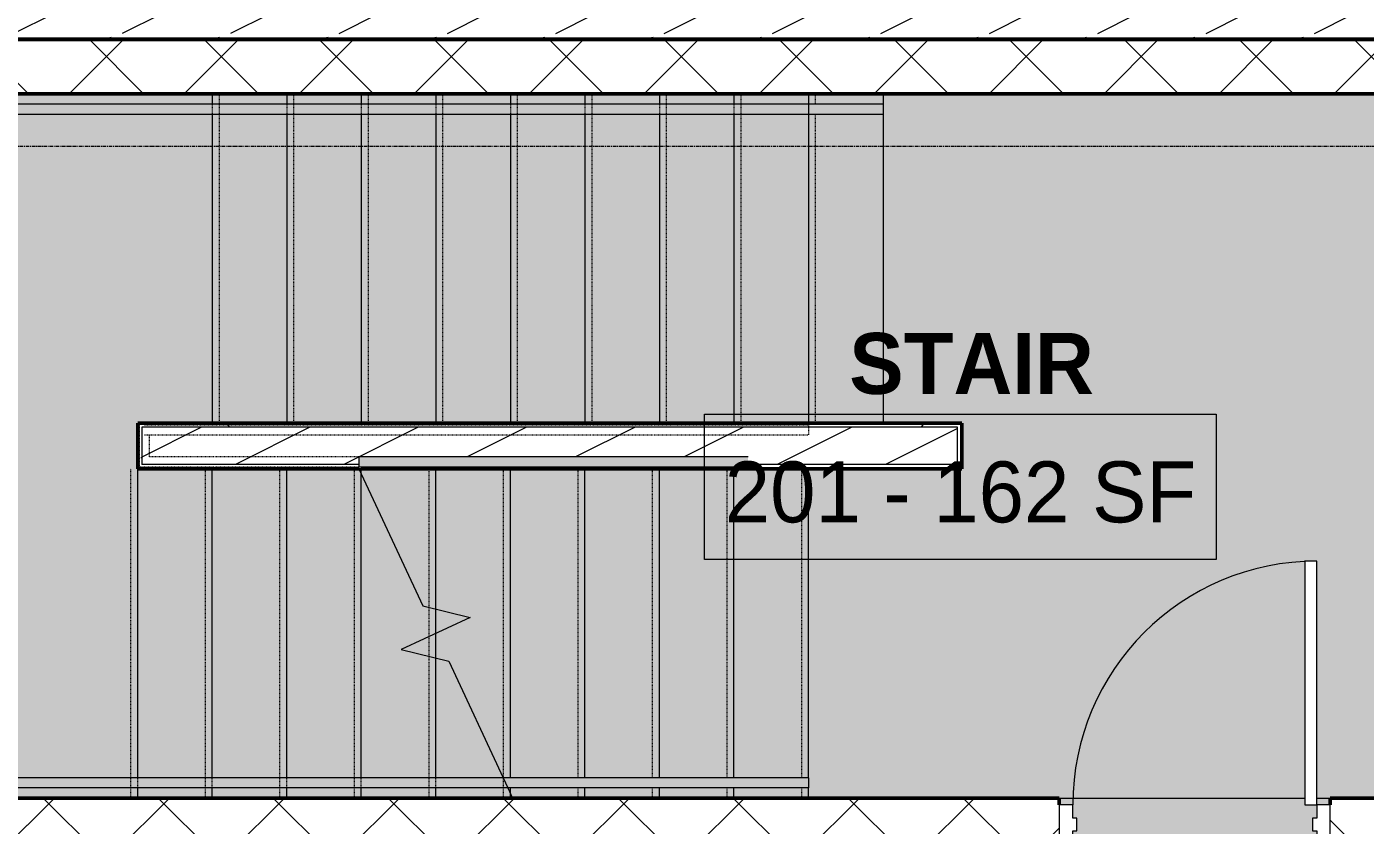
# Model space of a CAD drawing. Header units: inches. Extents: x -4218 to -1814, y 9706 to 12426.
# Drawn here: x -3787.7 to -3590.2, y 11435 to 11552.9 of the extents above; entities that cross this region are included whole.
import ezdxf

# ---------------------------------------------------------------- set-up
doc = ezdxf.new("R2010")
doc.units = ezdxf.units.IN
doc.header["$MEASUREMENT"] = 0
doc.linetypes.add('Grid Line 1_2_', pattern=[0.875, 0.5, -0.125, 0.125, -0.125])
doc.linetypes.add('Overhead 1_16_', pattern=[0.101562, 0.0625, -0.039062])
for name, color, linetype, lineweight in [('0-1', 7, 'Continuous', 5), ('0-5', 135, 'Continuous', 13), ('A-AREA-IDEN', 2, 'Continuous', 9), ('A-DOOR-1', 7, 'Continuous', 9), ('A-DOOR-2', 50, 'Continuous', 20), ('A-DOOR-FRAM-1', 50, 'Continuous', 20), ('A-FLOR-1', 10, 'Continuous', 13), ('A-FLOR-HRAL-1', 9, 'Continuous', 9), ('A-FLOR-HRAL-2', 7, 'Continuous', 9), ('A-FLOR-HRAL-MBND-1', 7, 'Overhead 1_16_', 9), ('A-WALL', 113, 'Continuous', 13), ('A-WALL-2', 250, 'Continuous', 50), ('A-WALL-3', 10, 'Continuous', 13), ('A-WALL-8', 113, 'Continuous', 5), ('A-WALL-9', 113, 'Continuous', 50), ('A-WALL-PATT-1', 7, 'Continuous', 9), ('A-WALL-PATT-4', 53, 'Continuous', 9), ('A-WALL-PATT-5', 252, 'Continuous', 9), ('A-WALL-PATT-6', 111, 'Continuous', 9), ('I-WALL-1', 250, 'Continuous', 50), ('S-GRID-1', 1, 'Grid Line 1_2_', 9), ('S-STRS-1', 21, 'Continuous', 5), ('S-STRS-2', 7, 'Continuous', 9), ('S-STRS-3', 7, 'Overhead 1_16_', 9), ('S-STRS-MBND-1', 7, 'Overhead 1_16_', 9), ('S-STRS-MBND-2', 7, 'Continuous', 9)]:
    doc.layers.add(name, color=color, linetype=linetype, lineweight=lineweight)
doc.layers.add('A-AREA-PATT-1', color=7, linetype='Continuous', lineweight=9, transparency=1)
doc.layers.add('A-AREA-PATT-5', color=9, linetype='Continuous', lineweight=9, transparency=1)
doc.styles.add('Century Gothic', font='ufonts.com_century-gothic.ttf', dxfattribs={"height": 9})
doc.styles.add('Century Gothic_B', font='GOTHICB.TTF', dxfattribs={"height": 9})
pattern_1 = [(45, (0, 0), (-8.485281, 8.485281), []), (135, (0, 0), (-8.485281, -8.485281), [])]
pattern_2 = [(0, (0, 0), (30.72, 7.68), [1.267, -21.773, 1.267, -21.773, -122.88]), (0, (0, 0), (30.72, 7.68), [-46.08, 1.267, -44.813, 1.267, -21.773, -53.76]), (0, (0, 0), (30.72, 7.68), [-115.2, 1.267, -14.093, 1.267, -37.133]), (120, (11.52, 3.84), (-22.011075, 22.7643004), [1.267, -21.773, 1.267, -21.773, -122.88]), (120, (11.52, 3.84), (-22.011075, 22.7643004), [-46.08, 1.267, -44.813, 1.267, -21.773, -53.76]), (120, (11.52, 3.84), (-22.011075, 22.7643004), [-115.2, 1.267, -14.093, 1.267, -37.133]), (240, (15.36, 19.2), (-8.708925, -30.4443004), [1.267, -21.773, 1.267, -21.773, -122.88]), (240, (15.36, 19.2), (-8.708925, -30.4443004), [-46.08, 1.267, -44.813, 1.267, -21.773, -53.76]), (240, (15.36, 19.2), (-8.708925, -30.4443004), [-115.2, 1.267, -14.093, 1.267, -37.133])]
pattern_3 = [(216.87, (6.397, 15.994), (47.98094286, 31.9870857), [7.997, -71.971]), (206.565, (15.994, 11.196), (-15.993714, -15.9941327), [17.881, -17.881]), (198.435, (15.994, 3.199), (-31.9867405, -15.9938803), [10.115, -40.461])]

# ---------------------------------------------------------------- blocks, each defined once
blk = doc.blocks.new('CTR - 1st Phase - Shell_rvt-1-FLOOR PLAN - 2ND FLOOR')
at = {"layer": 'S-GRID-1'}
blk.add_line((-1814.21, 11535.19), (-4168.71, 11535.19), dxfattribs=at)
blk = doc.blocks.new('Railing - Railing-2233720-FLOOR PLAN - 2ND FLOOR')
at = {"layer": 'A-FLOR-HRAL-1'}
for points in [[(-3801.84, 11539.99), (-3771.32, 11539.99), (-3771.32, 11541.49), (-3817.82, 11541.49), (-3816.32, 11539.99)], [(-3817.82, 11440.49), (-3816.32, 11442.03), (-3816.32, 11539.99), (-3817.82, 11541.47), (-3817.82, 11440.51)], [(-3771.32, 11539.99), (-3760.32, 11539.99), (-3760.32, 11541.49), (-3771.32, 11541.49)], [(-3760.32, 11539.99), (-3661.32, 11539.99), (-3661.32, 11541.49), (-3760.32, 11541.49)], [(-3817.82, 11440.49), (-3771.32, 11440.49), (-3771.32, 11441.99), (-3816.32, 11441.99)], [(-3734.3, 11440.49), (-3716.69, 11440.49), (-3717.39, 11441.99), (-3771.32, 11441.99), (-3771.32, 11440.49), (-3738.32, 11440.49)]]:
    blk.add_hatch(color=256, dxfattribs=at).paths.add_polyline_path(points, flags=0)
at = {"layer": 'A-FLOR-HRAL-2'}
for p, q in [((-3817.82, 11541.49), (-3771.32, 11541.49)), ((-3817.82, 11440.49), (-3817.82, 11541.49)), ((-3771.32, 11541.49), (-3760.32, 11541.49)), ((-3760.32, 11541.49), (-3661.32, 11541.49)), ((-3661.32, 11541.49), (-3661.32, 11539.99)), ((-3816.32, 11539.99), (-3771.32, 11539.99)), ((-3816.32, 11441.99), (-3816.32, 11539.99)), ((-3771.32, 11539.99), (-3760.32, 11539.99)), ((-3760.32, 11539.99), (-3661.32, 11539.99)), ((-3771.32, 11441.99), (-3816.32, 11441.99)), ((-3717.39, 11441.99), (-3771.32, 11441.99)), ((-3771.32, 11440.49), (-3817.82, 11440.49)), ((-3716.69, 11440.49), (-3771.32, 11440.49))]:
    blk.add_line(p, q, dxfattribs=at)
blk = doc.blocks.new('Railing - Railing-2254808-FLOOR PLAN - 2ND FLOOR')
at = {"layer": 'A-FLOR-HRAL-1'}
blk.add_hatch(color=256, dxfattribs=at).paths.add_polyline_path([(-3683.57, 11440.49), (-3672.32, 11440.49), (-3672.32, 11441.99), (-3717.39, 11441.99), (-3716.69, 11440.49), (-3684.32, 11440.49)], flags=0)
at = {"layer": 'A-FLOR-HRAL-2'}
for p, q in [((-3717.39, 11441.99), (-3716.69, 11440.49)), ((-3672.32, 11441.99), (-3717.39, 11441.99)), ((-3672.32, 11441.99), (-3672.32, 11440.49)), ((-3672.32, 11440.49), (-3716.69, 11440.49))]:
    blk.add_line(p, q, dxfattribs=at)
at = {"layer": 'A-FLOR-HRAL-MBND-1'}
for p, q in [((-3817.82, 11541.49), (-3771.32, 11541.49)), ((-3817.82, 11440.49), (-3817.82, 11541.49)), ((-3771.32, 11541.49), (-3760.32, 11541.49)), ((-3760.32, 11541.49), (-3672.32, 11541.49)), ((-3672.32, 11541.49), (-3672.32, 11539.99)), ((-3816.32, 11539.99), (-3771.32, 11539.99)), ((-3816.32, 11441.99), (-3816.32, 11539.99)), ((-3771.32, 11539.99), (-3760.32, 11539.99)), ((-3760.32, 11539.99), (-3672.32, 11539.99)), ((-3771.32, 11441.99), (-3816.32, 11441.99)), ((-3717.39, 11441.99), (-3771.32, 11441.99)), ((-3771.32, 11440.49), (-3817.82, 11440.49)), ((-3716.69, 11440.49), (-3771.32, 11440.49))]:
    blk.add_line(p, q, dxfattribs=at)
blk = doc.blocks.new('Railing - Railing-2233726-FLOOR PLAN - 2ND FLOOR')
at = {"layer": 'A-FLOR-HRAL-1'}
blk.add_hatch(color=256, dxfattribs=at).paths.add_polyline_path([(-3684.32, 11487.86), (-3681.24, 11487.86), (-3681.24, 11489.36), (-3738.66, 11489.36), (-3738.66, 11487.86), (-3694.32, 11487.86)], flags=0)
at = {"layer": 'A-FLOR-HRAL-2'}
for p, q in [((-3738.66, 11489.36), (-3738.66, 11487.86)), ((-3681.22, 11489.36), (-3738.66, 11489.36)), ((-3681.22, 11487.86), (-3738.66, 11487.86))]:
    blk.add_line(p, q, dxfattribs=at)
at = {"layer": 'A-FLOR-HRAL-MBND-1'}
for p, q in [((-3771.07, 11487.86), (-3771.07, 11494.11)), ((-3770.32, 11494.11), (-3760.32, 11494.11)), ((-3760.32, 11494.11), (-3672.32, 11494.11)), ((-3672.32, 11494.11), (-3672.32, 11492.61)), ((-3770.32, 11492.61), (-3760.32, 11492.61)), ((-3769.57, 11489.36), (-3769.57, 11492.61)), ((-3760.32, 11492.61), (-3672.32, 11492.61)), ((-3738.66, 11489.36), (-3769.57, 11489.36)), ((-3738.66, 11487.86), (-3771.07, 11487.86))]:
    blk.add_line(p, q, dxfattribs=at)
blk = doc.blocks.new('HOLLOW METAL - STAIR DOOR-2008640-FLOOR PLAN - 2ND FLOOR')
at = {"layer": 'A-DOOR-1'}
blk.add_arc((18, 3.25), 36, 90, 180, dxfattribs=at)
at = {"layer": 'A-DOOR-2'}
for p, q in [((18, 39.25), (16.25, 39.25)), ((16.25, 39.25), (16.25, 3.25)), ((18, 3.25), (18, 39.25)), ((16.25, 3.25), (18, 3.25))]:
    blk.add_line(p, q, dxfattribs=at)
at = {"layer": 'A-DOOR-FRAM-1'}
for p, q in [((-18, 3.25), (-20, 3.25)), ((-20, 3.25), (-20, -2.5)), ((-18, 1.3125), (-18, 3.25)), ((18, 3.25), (18, 1.3125)), ((20, 3.25), (18, 3.25)), ((20, -2.5), (20, 3.25)), ((-17.375, 1.3125), (-18, 1.3125)), ((-17.375, -0.5625), (-17.375, 1.3125)), ((18, 1.3125), (17.375, 1.3125)), ((17.375, 1.3125), (17.375, -0.5625)), ((-18, -2.5), (-18, -0.5625)), ((-18, -0.5625), (-17.375, -0.5625)), ((17.375, -0.5625), (18, -0.5625)), ((18, -0.5625), (18, -2.5)), ((-20, -2.5), (-18, -2.5)), ((18, -2.5), (20, -2.5))]:
    blk.add_line(p, q, dxfattribs=at)
blk = doc.blocks.new('CTR - 1st Phase -Stairs _ Elevators_rvt-1-FLOOR PLAN - 2ND FLOOR')
at = {"layer": 'A-WALL-PATT-1'}
h = blk.add_hatch(dxfattribs=at)
h.set_pattern_fill('FP_1', color=256, style=0, pattern_type=2)
h.set_pattern_definition(pattern_2)
h.paths.add_polyline_path([(-3771.32, 11488.24), (-3770.7, 11488.25), (-3770.7, 11493.74), (-3650.32, 11493.74), (-3650.32, 11488.24), (-3649.7, 11488.24), (-3649.7, 11494.36), (-3771.32, 11494.36), (-3771.32, 11493.74)], flags=0)
h = blk.add_hatch(dxfattribs=at)
h.set_pattern_fill('FP_1', color=256, style=0, pattern_type=2)
h.set_pattern_definition(pattern_2)
h.paths.add_polyline_path([(-3650.32, 11487.61), (-3649.7, 11487.61), (-3649.7, 11488.24), (-3681.24, 11488.24), (-3681.24, 11487.86), (-3738.66, 11487.86), (-3738.66, 11488.24), (-3771.32, 11488.24), (-3771.32, 11487.61), (-3658.78, 11487.61)], flags=0)
at = {"layer": 'A-WALL-PATT-4'}
h = blk.add_hatch(dxfattribs=at)
h.set_pattern_fill('FP_2', color=256, style=0, pattern_type=2)
h.set_pattern_definition(pattern_3)
h.paths.add_polyline_path([(-3760.32, 11488.24), (-3738.66, 11488.24), (-3738.66, 11489.36), (-3681.24, 11489.36), (-3681.24, 11488.24), (-3650.32, 11488.24), (-3650.32, 11493.74), (-3770.7, 11493.74), (-3770.7, 11488.24)], flags=0)
at = {"layer": 'A-WALL-PATT-5'}
h = blk.add_hatch(dxfattribs=at)
h.set_pattern_fill('FP_47', color=256, style=0, pattern_type=2)
h.set_pattern_definition(pattern_1)
h.paths.add_polyline_path([(-3587.32, 11542.99), (-3587.32, 11550.99), (-3819.32, 11550.99), (-3819.32, 11542.99), (-3599.23, 11542.99)], flags=0)
h = blk.add_hatch(dxfattribs=at)
h.set_pattern_fill('FP_47', color=256, style=0, pattern_type=2)
h.set_pattern_definition(pattern_1)
h.paths.add_polyline_path([(-3734.3, 11430.99), (-3635.32, 11430.99), (-3635.32, 11438.99), (-3827.32, 11438.99), (-3827.32, 11430.99), (-3751.18, 11430.99)], flags=0)
h.paths.add_polyline_path([(-3594.03, 11430.99), (-3587.32, 11430.99), (-3587.32, 11438.99), (-3595.32, 11438.99), (-3595.32, 11430.99)], flags=0)
at = {"layer": 'S-STRS-1'}
h = blk.add_hatch(color=256, dxfattribs=at)
h.paths.add_polyline_path([(-3771.32, 11438.99), (-3771.32, 11440.49), (-3817.82, 11440.51), (-3817.82, 11541.49), (-3760.32, 11541.49), (-3760.32, 11542.99), (-3819.32, 11542.99), (-3819.32, 11438.99), (-3801.84, 11438.99)], flags=0)
h.paths.add_polyline_path([(-3816.32, 11441.99), (-3771.32, 11441.99), (-3771.32, 11494.36), (-3760.32, 11494.36), (-3760.32, 11539.99), (-3816.32, 11539.95), (-3816.32, 11442.03)], flags=0)
h = blk.add_hatch(color=256, dxfattribs=at)
h.paths.add_polyline_path([(-3749.32, 11494.36), (-3749.32, 11539.99), (-3760.32, 11539.99), (-3760.32, 11494.36)], flags=0)
h.paths.add_polyline_path([(-3749.32, 11541.49), (-3749.32, 11542.99), (-3760.32, 11542.99), (-3760.32, 11541.49)], flags=0)
h = blk.add_hatch(color=256, dxfattribs=at)
h.paths.add_polyline_path([(-3749.32, 11494.36), (-3738.32, 11494.36), (-3738.32, 11539.99), (-3749.32, 11539.99)], flags=0)
h.paths.add_polyline_path([(-3738.32, 11541.49), (-3738.32, 11542.99), (-3749.32, 11542.99), (-3749.32, 11541.49)], flags=0)
h = blk.add_hatch(color=256, dxfattribs=at)
h.paths.add_polyline_path([(-3738.32, 11494.36), (-3727.32, 11494.36), (-3727.32, 11539.99), (-3738.32, 11539.99)], flags=0)
h.paths.add_polyline_path([(-3734.3, 11541.49), (-3727.32, 11541.49), (-3727.32, 11542.99), (-3738.32, 11542.99), (-3738.32, 11541.49)], flags=0)
h = blk.add_hatch(color=256, dxfattribs=at)
h.paths.add_polyline_path([(-3727.32, 11494.36), (-3716.32, 11494.36), (-3716.32, 11539.99), (-3727.32, 11539.99), (-3727.32, 11515.94)], flags=0)
h.paths.add_polyline_path([(-3727.32, 11541.49), (-3716.32, 11541.49), (-3716.32, 11542.99), (-3727.32, 11542.99)], flags=0)
h = blk.add_hatch(color=256, dxfattribs=at)
h.paths.add_polyline_path([(-3716.32, 11494.36), (-3705.32, 11494.36), (-3705.32, 11539.99), (-3716.32, 11539.99), (-3716.32, 11515.94)], flags=0)
h.paths.add_polyline_path([(-3716.32, 11541.49), (-3705.32, 11541.49), (-3705.32, 11542.99), (-3716.32, 11542.99)], flags=0)
h = blk.add_hatch(color=256, dxfattribs=at)
h.paths.add_polyline_path([(-3694.32, 11494.36), (-3694.32, 11539.99), (-3705.32, 11539.99), (-3705.32, 11494.36)], flags=0)
h.paths.add_polyline_path([(-3705.32, 11541.49), (-3694.32, 11541.49), (-3694.32, 11542.99), (-3705.32, 11542.99)], flags=0)
h = blk.add_hatch(color=256, dxfattribs=at)
h.paths.add_polyline_path([(-3683.32, 11494.36), (-3683.32, 11539.99), (-3694.32, 11539.99), (-3694.32, 11494.36), (-3684.32, 11494.36)], flags=0)
h.paths.add_polyline_path([(-3694.32, 11541.49), (-3683.32, 11541.49), (-3683.32, 11542.99), (-3694.32, 11542.99)], flags=0)
h = blk.add_hatch(color=256, dxfattribs=at)
h.paths.add_polyline_path([(-3683.32, 11494.36), (-3672.32, 11494.36), (-3672.32, 11539.99), (-3683.32, 11539.99), (-3683.32, 11515.94)], flags=0)
h.paths.add_polyline_path([(-3683.32, 11541.49), (-3672.32, 11541.49), (-3672.32, 11542.99), (-3683.32, 11542.99)], flags=0)
h = blk.add_hatch(color=256, dxfattribs=at)
h.paths.add_polyline_path([(-3666.77, 11494.36), (-3661.32, 11494.36), (-3661.32, 11539.99), (-3672.32, 11539.99), (-3672.32, 11494.36)], flags=0)
h.paths.add_polyline_path([(-3672.32, 11541.49), (-3661.32, 11541.49), (-3661.32, 11542.99), (-3672.32, 11542.99)], flags=0)
h = blk.add_hatch(color=256, dxfattribs=at)
h.paths.add_polyline_path([(-3771.32, 11438.99), (-3760.32, 11438.99), (-3760.32, 11440.49), (-3771.32, 11440.49)], flags=0)
h.paths.add_polyline_path([(-3760.32, 11441.99), (-3760.32, 11487.61), (-3771.32, 11487.61), (-3771.32, 11441.99)], flags=0)
h = blk.add_hatch(color=256, dxfattribs=at)
h.paths.add_polyline_path([(-3760.32, 11438.99), (-3749.32, 11438.99), (-3749.32, 11440.49), (-3760.32, 11440.49)], flags=0)
h.paths.add_polyline_path([(-3760.32, 11441.99), (-3749.32, 11441.99), (-3749.32, 11487.61), (-3760.32, 11487.61), (-3760.32, 11475.72)], flags=0)
h = blk.add_hatch(color=256, dxfattribs=at)
h.paths.add_polyline_path([(-3749.32, 11438.99), (-3738.32, 11438.99), (-3738.32, 11440.49), (-3749.32, 11440.49)], flags=0)
h.paths.add_polyline_path([(-3749.32, 11441.99), (-3738.32, 11441.99), (-3738.32, 11486.89), (-3738.66, 11487.61), (-3749.32, 11487.61), (-3749.32, 11475.72)], flags=0)
for points in [[(-3738.32, 11486.89), (-3738.32, 11487.61), (-3738.66, 11487.61)], [(-3715.99, 11438.99), (-3716.32, 11439.71), (-3716.32, 11438.99), (-3716.16, 11438.99)]]:
    blk.add_hatch(color=256, dxfattribs=at).paths.add_polyline_path(points, flags=0)
h = blk.add_hatch(color=256, dxfattribs=at)
h.paths.add_polyline_path([(-3727.32, 11459.69), (-3727.32, 11463.3), (-3732.42, 11460.92)], flags=0)
h.paths.add_polyline_path([(-3727.32, 11466.92), (-3727.32, 11487.61), (-3738.32, 11487.61), (-3738.32, 11486.89), (-3729.23, 11467.38)], flags=0)
h = blk.add_hatch(color=256, dxfattribs=at)
h.paths.add_polyline_path([(-3738.32, 11438.99), (-3727.32, 11438.99), (-3727.32, 11440.49), (-3738.32, 11440.49)], flags=0)
h.paths.add_polyline_path([(-3734.3, 11441.99), (-3727.32, 11441.99), (-3727.32, 11459.69), (-3732.42, 11460.92), (-3727.32, 11463.3), (-3727.32, 11466.92), (-3729.23, 11467.38), (-3738.32, 11486.89), (-3738.32, 11441.99)], flags=0)
h = blk.add_hatch(color=256, dxfattribs=at)
h.paths.add_polyline_path([(-3716.32, 11439.71), (-3716.32, 11440.49), (-3716.69, 11440.49)], flags=0)
h.paths.add_polyline_path([(-3716.84, 11441.99), (-3716.32, 11441.99), (-3716.32, 11487.61), (-3727.32, 11487.61), (-3727.32, 11466.92), (-3722.23, 11465.68), (-3727.32, 11463.3), (-3727.32, 11459.69), (-3725.42, 11459.22), (-3717.39, 11441.99)], flags=0)
h = blk.add_hatch(color=256, dxfattribs=at)
h.paths.add_polyline_path([(-3715.99, 11438.99), (-3705.32, 11438.99), (-3705.32, 11440.49), (-3716.32, 11440.49), (-3716.32, 11439.71)], flags=0)
h.paths.add_polyline_path([(-3715.8, 11441.99), (-3705.32, 11441.99), (-3705.32, 11487.61), (-3716.32, 11487.61), (-3716.32, 11441.99)], flags=0)
h = blk.add_hatch(color=256, dxfattribs=at)
h.paths.add_polyline_path([(-3694.32, 11438.99), (-3694.32, 11440.49), (-3705.32, 11440.49), (-3705.32, 11438.99)], flags=0)
h.paths.add_polyline_path([(-3694.32, 11441.99), (-3694.32, 11487.61), (-3705.32, 11487.61), (-3705.32, 11441.99)], flags=0)
h = blk.add_hatch(color=256, dxfattribs=at)
h.paths.add_polyline_path([(-3684.32, 11438.99), (-3683.32, 11438.99), (-3683.32, 11440.49), (-3694.32, 11440.49), (-3694.32, 11438.99)], flags=0)
h.paths.add_polyline_path([(-3694.32, 11441.99), (-3683.32, 11441.99), (-3683.32, 11487.61), (-3694.32, 11487.61), (-3694.32, 11475.72)], flags=0)
h = blk.add_hatch(color=256, dxfattribs=at)
h.paths.add_polyline_path([(-3672.32, 11438.99), (-3672.32, 11440.49), (-3683.32, 11440.49), (-3683.32, 11438.99)], flags=0)
h.paths.add_polyline_path([(-3682.82, 11441.99), (-3672.32, 11441.99), (-3672.32, 11487.61), (-3683.32, 11487.61), (-3683.32, 11441.99)], flags=0)
h = blk.add_hatch(color=256, dxfattribs=at)
h.paths.add_polyline_path([(-3727.32, 11438.99), (-3716.32, 11438.99), (-3716.32, 11439.71), (-3716.69, 11440.49), (-3727.32, 11440.49), (-3727.32, 11439.71)], flags=0)
h.paths.add_polyline_path([(-3725.42, 11441.99), (-3717.39, 11441.99), (-3725.42, 11459.22), (-3727.32, 11459.69), (-3727.32, 11441.99)], flags=0)
h.paths.add_polyline_path([(-3727.32, 11463.3), (-3722.23, 11465.68), (-3727.32, 11466.92), (-3727.32, 11465.68)], flags=0)
at = {"layer": 'A-FLOR-1'}
for p, q in [((-3661.32, 11542.99), (-3661.32, 11541.49)), ((-3661.32, 11539.99), (-3661.32, 11494.36)), ((-3635.32, 11438.99), (-3599.07, 11438.99)), ((-3597.32, 11438.99), (-3595.32, 11438.99))]:
    blk.add_line(p, q, dxfattribs=at)
at = {"layer": 'A-WALL-2'}
for p, q in [((-3587.32, 11550.99), (-3819.32, 11550.99)), ((-3819.32, 11542.99), (-3587.32, 11542.99)), ((-3635.32, 11438.99), (-3819.32, 11438.99)), ((-3635.32, 11437.99), (-3635.32, 11438.99)), ((-3587.32, 11438.99), (-3595.32, 11438.99)), ((-3595.32, 11438.99), (-3595.32, 11437.99))]:
    blk.add_line(p, q, dxfattribs=at)
at = {"layer": 'A-WALL-3'}
for p, q in [((-3770.7, 11493.74), (-3770.7, 11488.24)), ((-3650.32, 11493.74), (-3770.7, 11493.74)), ((-3650.32, 11488.24), (-3650.32, 11493.74)), ((-3738.66, 11488.24), (-3770.7, 11488.24)), ((-3650.32, 11488.24), (-3681.24, 11488.24))]:
    blk.add_line(p, q, dxfattribs=at)
at = {"layer": 'I-WALL-1'}
for p, q in [((-3649.7, 11494.36), (-3771.32, 11494.36)), ((-3771.32, 11494.36), (-3771.32, 11493.74)), ((-3771.32, 11493.74), (-3771.32, 11488.24)), ((-3649.7, 11493.74), (-3649.7, 11494.36)), ((-3649.7, 11488.24), (-3649.7, 11493.74)), ((-3771.32, 11488.24), (-3771.32, 11487.61)), ((-3771.32, 11487.61), (-3738.66, 11487.61)), ((-3738.32, 11487.61), (-3649.7, 11487.61)), ((-3649.7, 11487.61), (-3649.7, 11488.24))]:
    blk.add_line(p, q, dxfattribs=at)
at = {"layer": 'S-STRS-2'}
for p, q in [((-3760.32, 11542.99), (-3760.32, 11541.49)), ((-3749.32, 11542.99), (-3749.32, 11541.49)), ((-3738.32, 11542.99), (-3738.32, 11541.49)), ((-3727.32, 11542.99), (-3727.32, 11541.49)), ((-3716.32, 11542.99), (-3716.32, 11541.49)), ((-3705.32, 11542.99), (-3705.32, 11541.49)), ((-3694.32, 11542.99), (-3694.32, 11541.49)), ((-3683.32, 11542.99), (-3683.32, 11541.49)), ((-3672.32, 11542.99), (-3672.32, 11541.49)), ((-3661.32, 11542.99), (-3661.32, 11541.49)), ((-3760.32, 11539.99), (-3760.32, 11494.36)), ((-3749.32, 11539.99), (-3749.32, 11494.36)), ((-3738.32, 11539.99), (-3738.32, 11494.36)), ((-3727.32, 11539.99), (-3727.32, 11494.36)), ((-3716.32, 11539.99), (-3716.32, 11494.36)), ((-3705.32, 11539.99), (-3705.32, 11494.36)), ((-3694.32, 11539.99), (-3694.32, 11494.36)), ((-3683.32, 11539.99), (-3683.32, 11494.36)), ((-3672.32, 11539.99), (-3672.32, 11494.36)), ((-3661.32, 11539.99), (-3661.32, 11494.36)), ((-3771.32, 11441.99), (-3771.32, 11487.61)), ((-3760.32, 11441.99), (-3760.32, 11487.61)), ((-3749.32, 11441.99), (-3749.32, 11487.61)), ((-3738.32, 11487.61), (-3738.66, 11487.61)), ((-3738.32, 11486.89), (-3738.32, 11487.61)), ((-3738.32, 11441.99), (-3738.32, 11486.89)), ((-3727.32, 11466.92), (-3727.32, 11487.61)), ((-3716.32, 11441.99), (-3716.32, 11487.61)), ((-3705.32, 11441.99), (-3705.32, 11487.61)), ((-3694.32, 11441.99), (-3694.32, 11487.61)), ((-3683.32, 11441.99), (-3683.32, 11487.61)), ((-3672.32, 11441.99), (-3672.32, 11487.61)), ((-3727.32, 11463.3), (-3727.32, 11466.92)), ((-3727.32, 11459.69), (-3727.32, 11463.3)), ((-3727.32, 11441.99), (-3727.32, 11459.69)), ((-3771.32, 11438.99), (-3771.32, 11440.49)), ((-3760.32, 11438.99), (-3760.32, 11440.49)), ((-3749.32, 11438.99), (-3749.32, 11440.49)), ((-3738.32, 11438.99), (-3738.32, 11440.49)), ((-3727.32, 11438.99), (-3727.32, 11440.49)), ((-3716.32, 11439.71), (-3716.32, 11440.49)), ((-3716.32, 11438.99), (-3716.32, 11439.71)), ((-3705.32, 11438.99), (-3705.32, 11440.49)), ((-3694.32, 11438.99), (-3694.32, 11440.49)), ((-3683.32, 11438.99), (-3683.32, 11440.49)), ((-3672.32, 11438.99), (-3672.32, 11440.49))]:
    blk.add_line(p, q, dxfattribs=at)
at = {"layer": 'S-STRS-3'}
for p, q in [((-3759.32, 11542.99), (-3759.32, 11541.49)), ((-3748.32, 11542.99), (-3748.32, 11541.49)), ((-3737.32, 11542.99), (-3737.32, 11541.49)), ((-3726.32, 11542.99), (-3726.32, 11541.49)), ((-3715.32, 11542.99), (-3715.32, 11541.49)), ((-3704.32, 11542.99), (-3704.32, 11541.49)), ((-3693.32, 11542.99), (-3693.32, 11541.49)), ((-3682.32, 11542.99), (-3682.32, 11541.49)), ((-3671.32, 11542.99), (-3671.32, 11541.49)), ((-3759.32, 11539.99), (-3759.32, 11494.36)), ((-3748.32, 11539.99), (-3748.32, 11494.36)), ((-3737.32, 11539.99), (-3737.32, 11494.36)), ((-3726.32, 11539.99), (-3726.32, 11494.36)), ((-3715.32, 11539.99), (-3715.32, 11494.36)), ((-3704.32, 11539.99), (-3704.32, 11494.36)), ((-3693.32, 11539.99), (-3693.32, 11494.36)), ((-3682.32, 11539.99), (-3682.32, 11494.36)), ((-3671.32, 11539.99), (-3671.32, 11494.36)), ((-3772.32, 11441.99), (-3772.32, 11487.61)), ((-3761.32, 11441.99), (-3761.32, 11487.61)), ((-3750.32, 11441.99), (-3750.32, 11487.61)), ((-3739.32, 11441.99), (-3739.32, 11487.61)), ((-3728.32, 11467.16), (-3728.32, 11487.61)), ((-3717.32, 11441.99), (-3717.32, 11487.61)), ((-3706.32, 11441.99), (-3706.32, 11487.61)), ((-3695.32, 11441.99), (-3695.32, 11487.61)), ((-3684.32, 11441.99), (-3684.32, 11487.61)), ((-3673.32, 11441.99), (-3673.32, 11487.61)), ((-3728.32, 11462.84), (-3728.32, 11467.16)), ((-3728.32, 11459.93), (-3728.32, 11462.84)), ((-3728.32, 11441.99), (-3728.32, 11459.93)), ((-3772.32, 11438.99), (-3772.32, 11440.49)), ((-3761.32, 11438.99), (-3761.32, 11440.49)), ((-3750.32, 11438.99), (-3750.32, 11440.49)), ((-3739.32, 11438.99), (-3739.32, 11440.49)), ((-3728.32, 11438.99), (-3728.32, 11440.49)), ((-3717.32, 11438.99), (-3717.32, 11440.49)), ((-3706.32, 11438.99), (-3706.32, 11440.49)), ((-3695.32, 11438.99), (-3695.32, 11440.49)), ((-3684.32, 11438.99), (-3684.32, 11440.49)), ((-3673.32, 11438.99), (-3673.32, 11440.49))]:
    blk.add_line(p, q, dxfattribs=at)
at = {"layer": 'S-STRS-MBND-1'}
for p, q in [((-3760.32, 11542.99), (-3819.32, 11542.99)), ((-3760.32, 11542.99), (-3760.32, 11494.36)), ((-3760.32, 11542.99), (-3672.32, 11542.99)), ((-3759.32, 11542.99), (-3759.32, 11494.36)), ((-3749.32, 11542.99), (-3749.32, 11494.36)), ((-3748.32, 11542.99), (-3748.32, 11494.36)), ((-3738.32, 11542.99), (-3738.32, 11494.36)), ((-3737.32, 11542.99), (-3737.32, 11494.36)), ((-3727.32, 11542.99), (-3727.32, 11494.36)), ((-3726.32, 11542.99), (-3726.32, 11494.36)), ((-3716.32, 11542.99), (-3716.32, 11494.36)), ((-3715.32, 11542.99), (-3715.32, 11494.36)), ((-3705.32, 11542.99), (-3705.32, 11494.36)), ((-3704.32, 11542.99), (-3704.32, 11494.36)), ((-3694.32, 11542.99), (-3694.32, 11494.36)), ((-3693.32, 11542.99), (-3693.32, 11494.36)), ((-3683.32, 11542.99), (-3683.32, 11494.36)), ((-3682.32, 11542.99), (-3682.32, 11494.36)), ((-3672.32, 11542.99), (-3672.32, 11494.36)), ((-3771.32, 11494.36), (-3760.32, 11494.36)), ((-3771.32, 11487.61), (-3771.32, 11494.36)), ((-3760.32, 11494.36), (-3672.32, 11494.36)), ((-3772.32, 11438.99), (-3772.32, 11487.61)), ((-3771.32, 11438.99), (-3771.32, 11487.61)), ((-3738.66, 11487.61), (-3771.32, 11487.61)), ((-3761.32, 11438.99), (-3761.32, 11487.61)), ((-3760.32, 11438.99), (-3760.32, 11487.61)), ((-3750.32, 11438.99), (-3750.32, 11487.61)), ((-3749.32, 11438.99), (-3749.32, 11487.61)), ((-3739.32, 11438.99), (-3739.32, 11487.61)), ((-3738.32, 11438.99), (-3738.32, 11486.89)), ((-3728.32, 11462.84), (-3728.32, 11467.16)), ((-3727.32, 11463.3), (-3727.32, 11466.92)), ((-3728.32, 11438.99), (-3728.32, 11459.93)), ((-3727.32, 11438.99), (-3727.32, 11459.69)), ((-3717.32, 11438.99), (-3717.32, 11441.86)), ((-3716.32, 11438.99), (-3716.32, 11439.71)), ((-3819.32, 11438.99), (-3771.32, 11438.99)), ((-3737.32, 11438.99), (-3771.32, 11438.99))]:
    blk.add_line(p, q, dxfattribs=at)
at = {"layer": 'S-STRS-MBND-2'}
for p, q in [((-3738.66, 11487.61), (-3729.23, 11467.38)), ((-3729.23, 11467.38), (-3722.23, 11465.68)), ((-3722.23, 11465.68), (-3732.42, 11460.92)), ((-3732.42, 11460.92), (-3725.42, 11459.22)), ((-3725.42, 11459.22), (-3717.39, 11441.99)), ((-3716.69, 11440.49), (-3715.99, 11438.99))]:
    blk.add_line(p, q, dxfattribs=at)
at = {"layer": '0-5'}
for name, p in [('Railing - Railing-2233720-FLOOR PLAN - 2ND FLOOR', (0, 0)), ('Railing - Railing-2254808-FLOOR PLAN - 2ND FLOOR', (0, 0)), ('Railing - Railing-2233726-FLOOR PLAN - 2ND FLOOR', (0, 0)), ('HOLLOW METAL - STAIR DOOR-2008640-FLOOR PLAN - 2ND FLOOR', (-3615.32, 11434.74))]:
    blk.add_blockref(name, p, dxfattribs=at)

msp = doc.modelspace()

# ---------------------------------------------------------------- hatches: boundary and pattern name
at = {"layer": 'A-AREA-PATT-1'}
msp.add_hatch(color=256, dxfattribs=at).paths.add_polyline_path([(-3672.32374, 11438.9894), (-3599.07374, 11438.9894), (-3599.07374, 11473.9894), (-3597.32374, 11473.9894), (-3597.32374, 11438.9894), (-3587.32374, 11438.9894), (-3587.32374, 11542.9894), (-3661.32374, 11542.9894), (-3661.32374, 11494.3644), (-3649.69874, 11494.3644), (-3649.69874, 11487.6144), (-3672.32374, 11487.6144), (-3672.32374, 11440.4894)], flags=0)
h = msp.add_hatch(color=256, dxfattribs=at)
h.paths.add_polyline_path([(-3632.69874, 11434.9894), (-3597.94874, 11434.9894), (-3597.94874, 11436.0519), (-3597.32374, 11436.0519), (-3597.32374, 11437.9894), (-3599.07374, 11437.9894), (-3599.07374, 11438.9894), (-3635.32374, 11438.9894), (-3635.32374, 11437.9894), (-3633.32374, 11437.9894), (-3633.32374, 11436.0519), (-3632.69874, 11436.0519), (-3632.69874, 11435.50557)], flags=0)
h.paths.add_polyline_path([(-3595.32374, 11437.9894), (-3595.32374, 11438.9894), (-3597.32374, 11438.9894), (-3597.32374, 11437.9894)], flags=0)
at = {"layer": 'A-AREA-PATT-5'}
h = msp.add_hatch(color=256, dxfattribs=at)
h.paths.add_polyline_path([(-2566.69874, 10267.7769), (-2602.69874, 10267.7769), (-2602.69874, 10269.5269), (-2566.69874, 10269.5269), (-2566.69874, 10269.24157)], flags=0)
h.paths.add_polyline_path([(-2566.69874, 11759.0019), (-2602.69874, 11759.0019), (-2602.69874, 11760.7519), (-2566.69874, 11760.7519), (-2566.69874, 11759.6269)], flags=0)
h.paths.add_polyline_path([(-2621.48503, 10257.5894), (-2586.94874, 10257.5894), (-2586.94874, 10258.4019), (-2586.32374, 10258.4019), (-2586.32374, 10260.3394), (-2584.32374, 10260.3394), (-2584.32374, 10261.5894), (-2566.69874, 10261.5894), (-2566.69874, 10267.7769), (-2564.94874, 10267.7769), (-2564.94874, 10268.4019), (-2564.32374, 10268.4019), (-2564.32374, 10339.1519), (-2564.94874, 10339.1519), (-2564.94874, 10339.7769), (-2566.69874, 10339.7769), (-2566.69874, 10380.7894), (-2505.77492, 10380.7894), (-2492.69166, 10367.70613), (-2489.86323, 10370.53456), (-2488.49321, 10369.16454), (-2488.05127, 10369.60648), (-2486.59287, 10368.14808), (-2462.0209, 10392.72004), (-2463.47931, 10394.17845), (-2463.03737, 10394.62039), (-2464.40739, 10395.99041), (-2444.6084, 10415.7894), (-2464.40739, 10435.58839), (-2463.03737, 10436.95841), (-2463.47931, 10437.40035), (-2462.0209, 10438.85875), (-2486.59287, 10463.43072), (-2488.05127, 10461.97231), (-2488.49321, 10462.41425), (-2489.86323, 10461.04423), (-2492.69166, 10463.87266), (-2505.77492, 10450.7894), (-2511.43178, 10450.7894), (-2513.12374, 10449.09744), (-2513.12374, 10450.7894), (-2650.72374, 10450.7894), (-2650.72374, 10468.7894), (-2672.72374, 10468.7894), (-2672.72374, 10470.7269), (-2673.34874, 10470.7269), (-2673.34874, 10472.7894), (-2708.09874, 10472.7894), (-2708.09874, 10470.7269), (-2708.72374, 10470.7269), (-2708.72374, 10468.7894), (-2720.72374, 10468.7894), (-2720.72374, 10470.7269), (-2721.34874, 10470.7269), (-2721.34874, 10472.7894), (-2756.09874, 10472.7894), (-2756.09874, 10470.7269), (-2756.72374, 10470.7269), (-2756.72374, 10468.7894), (-2778.72374, 10468.7894), (-2778.72374, 10450.7894), (-3007.90521, 10450.7894), (-3007.90521, 10406.1894), (-3025.52374, 10406.1894), (-3025.52374, 10450.1644), (-3026.14874, 10450.1644), (-3026.14874, 10406.1894), (-3064.79874, 10406.1894), (-3064.79874, 10470.7269), (-3065.42374, 10470.7269), (-3065.42374, 10406.1894), (-3084.12374, 10406.1894), (-3084.12374, 10450.7894), (-3209.32374, 10450.7894), (-3209.32374, 10406.1894), (-3228.02374, 10406.1894), (-3228.02374, 10470.7269), (-3228.64874, 10470.7269), (-3228.64874, 10406.1894), (-3267.29874, 10406.1894), (-3267.29874, 10450.1644), (-3267.92374, 10450.1644), (-3267.92374, 10406.1894), (-3285.54227, 10406.1894), (-3285.54227, 10450.7894), (-3409.92374, 10450.7894), (-3409.92374, 10843.4144), (-3408.92374, 10846.9519), (-3408.92374, 11107.1769), (-3409.29874, 11107.1769), (-3409.29874, 11244.96205), (-3406.54874, 11244.96205), (-3406.54874, 11245.7894), (-3409.29874, 11245.7894), (-3409.29874, 11247.2894), (-3406.54874, 11247.2894), (-3406.59053, 11247.3894), (-3409.92374, 11247.3894), (-3409.92374, 11647.9894), (-3285.54227, 11647.9894), (-3285.54227, 11692.5894), (-3267.92374, 11692.5894), (-3267.92374, 11648.6144), (-3267.29874, 11648.6144), (-3267.29874, 11692.5894), (-3228.64874, 11692.5894), (-3228.64874, 11628.0519), (-3228.02374, 11628.0519), (-3228.02374, 11692.5894), (-3209.32374, 11692.5894), (-3209.32374, 11647.9894), (-3084.12374, 11647.9894), (-3084.12374, 11692.5894), (-3065.42374, 11692.5894), (-3065.42374, 11628.0519), (-3064.79874, 11628.0519), (-3064.79874, 11692.5894), (-3026.14874, 11692.5894), (-3026.14874, 11647.9894), (-3025.52374, 11647.9894), (-3025.52374, 11692.5894), (-3007.90521, 11692.5894), (-3007.90521, 11647.9894), (-2778.72374, 11647.9894), (-2778.72374, 11629.9894), (-2756.72374, 11629.9894), (-2756.72374, 11628.0519), (-2756.09874, 11628.0519), (-2756.09874, 11625.9894), (-2721.34874, 11625.9894), (-2721.34874, 11628.0519), (-2720.72374, 11628.0519), (-2720.72374, 11629.9894), (-2708.72374, 11629.9894), (-2708.72374, 11628.0519), (-2708.09874, 11628.0519), (-2708.09874, 11625.9894), (-2673.34874, 11625.9894), (-2673.34874, 11628.0519), (-2672.72374, 11628.0519), (-2672.72374, 11629.9894), (-2650.72374, 11629.9894), (-2650.72374, 11647.9894), (-2513.12374, 11647.9894), (-2513.12374, 11649.68136), (-2511.43178, 11647.9894), (-2505.77492, 11647.9894), (-2492.69166, 11634.90613), (-2489.86323, 11637.73456), (-2488.49321, 11636.36454), (-2488.05127, 11636.80648), (-2486.59287, 11635.34808), (-2462.0209, 11659.92004), (-2463.47931, 11661.37845), (-2463.03737, 11661.82039), (-2464.40739, 11663.19041), (-2444.6084, 11682.9894), (-2464.40739, 11702.78839), (-2463.03737, 11704.15841), (-2463.47931, 11704.60035), (-2462.0209, 11706.05875), (-2486.59287, 11730.63072), (-2488.05127, 11729.17231), (-2488.49321, 11729.61425), (-2489.86323, 11728.24423), (-2492.69166, 11731.07266), (-2505.77492, 11717.9894), (-2566.69874, 11717.9894), (-2566.69874, 11759.0019), (-2564.94874, 11759.0019), (-2564.94874, 11759.6269), (-2564.32374, 11759.6269), (-2564.32374, 11830.3769), (-2564.94874, 11830.3769), (-2564.94874, 11831.0019), (-2566.69874, 11831.0019), (-2566.69874, 11837.1894), (-2584.32374, 11837.1894), (-2584.32374, 11838.4394), (-2586.32374, 11838.4394), (-2586.32374, 11840.3769), (-2586.94874, 11840.3769), (-2586.94874, 11841.1894), (-2621.69874, 11841.1894), (-2621.69874, 11840.3769), (-2622.32374, 11840.3769), (-2622.32374, 11838.4394), (-2624.32374, 11838.4394), (-2624.32374, 11837.1894), (-2638.69874, 11837.1894), (-2638.69874, 11717.9894), (-2721.68021, 11717.9894), (-2721.68021, 11673.3894), (-2739.29874, 11673.3894), (-2739.29874, 11717.3644), (-2739.92374, 11717.3644), (-2739.92374, 11673.3894), (-2778.57374, 11673.3894), (-2778.57374, 11737.9269), (-2779.19874, 11737.9269), (-2779.19874, 11673.3894), (-2797.89874, 11673.3894), (-2797.89874, 11717.9894), (-3073.12374, 11717.9894), (-3073.12374, 11735.9894), (-3095.12374, 11735.9894), (-3095.12374, 11737.9269), (-3095.74874, 11737.9269), (-3095.74874, 11739.9894), (-3130.49874, 11739.9894), (-3130.49874, 11737.9269), (-3131.12374, 11737.9269), (-3131.12374, 11735.9894), (-3143.12374, 11735.9894), (-3143.12374, 11737.9269), (-3143.74874, 11737.9269), (-3143.74874, 11739.9894), (-3178.49874, 11739.9894), (-3178.49874, 11737.9269), (-3179.12374, 11737.9269), (-3179.12374, 11735.9894), (-3201.12374, 11735.9894), (-3201.12374, 11717.9894), (-3417.92374, 11717.9894), (-3417.92374, 11746.1894), (-3457.52374, 11746.1894), (-3457.52374, 11746.5894), (-3479.92374, 11746.5894), (-3479.92374, 11750.1894), (-3492.89874, 11750.1894), (-3492.89874, 11748.1269), (-3493.52374, 11748.1269), (-3493.52374, 11746.1894), (-3497.92374, 11746.1894), (-3497.92374, 11745.9644), (-3435.32374, 11745.9644), (-3435.32374, 11707.3144), (-3499.86124, 11707.3144), (-3499.86124, 11706.6894), (-3435.32374, 11706.6894), (-3435.32374, 11687.9894), (-3479.92374, 11687.9894), (-3479.92374, 11550.9894), (-3477.32374, 11550.9894), (-3477.32374, 11511.01136), (-3476.67921, 11511.01136), (-3476.67921, 11508.80042), (-3481.32374, 11508.80042), (-3481.32374, 11466.80042), (-3476.67921, 11466.80042), (-3476.67921, 11464.58949), (-3477.32374, 11464.58949), (-3477.32374, 11434.9894), (-3574.94874, 11434.9894), (-3574.94874, 11426.6144), (-3595.32374, 11426.6144), (-3595.32374, 11432.2394), (-3597.32374, 11432.2394), (-3597.32374, 11434.1769), (-3597.94874, 11434.1769), (-3597.94874, 11434.9894), (-3632.69874, 11434.9894), (-3632.69874, 11434.1769), (-3633.32374, 11434.1769), (-3633.32374, 11432.2394), (-3635.32374, 11432.2394), (-3635.32374, 11426.6144), (-3651.52374, 11426.6144), (-3651.52374, 11369.9894), (-3647.52374, 11369.9894), (-3647.52374, 11368.0519), (-3646.89874, 11368.0519), (-3646.89874, 11365.9894), (-3612.14874, 11365.9894), (-3612.14874, 11368.0519), (-3611.52374, 11368.0519), (-3611.52374, 11369.9894), (-3479.92374, 11369.9894), (-3479.92374, 11026.1894), (-3435.32374, 11026.1894), (-3435.32374, 11007.4894), (-3499.86124, 11007.4894), (-3499.86124, 11006.8644), (-3435.32374, 11006.8644), (-3435.32374, 10968.2144), (-3479.92374, 10968.2144), (-3479.92374, 10967.5894), (-3435.32374, 10967.5894), (-3435.32374, 10949.97086), (-3479.92374, 10949.97086), (-3479.92374, 10726.40793), (-3435.32374, 10726.40793), (-3435.32374, 10708.7894), (-3479.92374, 10708.7894), (-3479.92374, 10708.1644), (-3435.32374, 10708.1644), (-3435.32374, 10669.5144), (-3499.86124, 10669.5144), (-3499.86124, 10668.8894), (-3435.32374, 10668.8894), (-3435.32374, 10650.1894), (-3479.92374, 10650.1894), (-3479.92374, 10410.7894), (-3435.32374, 10410.7894), (-3435.32374, 10392.0894), (-3499.86124, 10392.0894), (-3499.86124, 10391.4644), (-3435.32374, 10391.4644), (-3435.32374, 10352.8144), (-3497.92374, 10352.8144), (-3497.92374, 10352.5894), (-3493.52374, 10352.5894), (-3493.52374, 10350.6519), (-3492.89874, 10350.6519), (-3492.89874, 10348.5894), (-3479.92374, 10348.5894), (-3479.92374, 10352.1894), (-3457.52374, 10352.1894), (-3457.52374, 10352.5894), (-3417.92374, 10352.5894), (-3417.92374, 10380.7894), (-3201.12374, 10380.7894), (-3201.12374, 10362.7894), (-3179.12374, 10362.7894), (-3179.12374, 10360.8519), (-3178.49874, 10360.8519), (-3178.49874, 10358.7894), (-3143.74874, 10358.7894), (-3143.74874, 10360.8519), (-3143.12374, 10360.8519), (-3143.12374, 10362.7894), (-3131.12374, 10362.7894), (-3131.12374, 10360.8519), (-3130.49874, 10360.8519), (-3130.49874, 10358.7894), (-3095.74874, 10358.7894), (-3095.74874, 10360.8519), (-3095.12374, 10360.8519), (-3095.12374, 10362.7894), (-3073.12374, 10362.7894), (-3073.12374, 10380.7894), (-2797.89874, 10380.7894), (-2797.89874, 10425.3894), (-2779.19874, 10425.3894), (-2779.19874, 10360.8519), (-2778.57374, 10360.8519), (-2778.57374, 10425.3894), (-2739.92374, 10425.3894), (-2739.92374, 10380.7894), (-2739.29874, 10380.7894), (-2739.29874, 10425.3894), (-2721.68021, 10425.3894), (-2721.68021, 10380.7894), (-2638.69874, 10380.7894), (-2638.69874, 10261.5894), (-2624.32374, 10261.5894), (-2624.32374, 10260.3394), (-2622.32374, 10260.3394), (-2622.32374, 10258.4019), (-2621.69874, 10258.4019), (-2621.69874, 10257.5894)], flags=0)
h.paths.add_polyline_path([(-2602.69874, 10338.0269), (-2602.69874, 10339.7769), (-2566.69874, 10339.7769), (-2566.69874, 10338.0269), (-2588.39078, 10338.0269)], flags=0)
h.paths.add_polyline_path([(-3501.92374, 10356.7144), (-3501.67374, 10356.7144), (-3501.67374, 10391.4644), (-3501.92374, 10391.4644), (-3501.92374, 10358.21843)], flags=0)
h.paths.add_polyline_path([(-2778.57374, 10358.7894), (-2743.82374, 10358.7894), (-2743.82374, 10359.0394), (-2778.57374, 10359.0394)], flags=0)
h.paths.add_polyline_path([(-2514.87374, 10452.0394), (-2514.89168, 10452.10246), (-2514.95475, 10452.0394)], flags=0)
h.paths.add_polyline_path([(-3261.55928, 10472.5394), (-3228.64874, 10472.5394), (-3228.64874, 10472.7894), (-3263.39874, 10472.7894), (-3263.39874, 10472.5394), (-3262.27374, 10472.5394)], flags=0)
h.paths.add_polyline_path([(-3031.17374, 10472.5394), (-3030.04874, 10472.5394), (-3030.04874, 10472.7894), (-3064.79874, 10472.7894), (-3064.79874, 10472.5394), (-3058.95578, 10472.5394)], flags=0)
h.paths.add_polyline_path([(-3501.67374, 10669.5144), (-3501.71728, 10704.2644), (-3501.92374, 10704.2644), (-3501.92374, 10669.5144)], flags=0)
h.paths.add_polyline_path([(-3501.92374, 10972.1144), (-3501.67374, 10972.1144), (-3501.67374, 11006.8644), (-3501.92374, 11006.8644), (-3501.92374, 10973.02157)], flags=0)
h.paths.add_polyline_path([(-3477.32374, 11464.71449), (-3476.80421, 11464.71449), (-3476.80421, 11466.67542), (-3481.32374, 11466.67542), (-3481.32374, 11466.42542), (-3477.32374, 11466.42542), (-3477.32374, 11465.23402)], flags=0)
h.paths.add_polyline_path([(-3476.80421, 11508.92542), (-3476.80421, 11510.88636), (-3477.32374, 11510.88636), (-3477.32374, 11509.05042), (-3481.32374, 11509.05042), (-3481.29531, 11508.92542), (-3477.32374, 11508.92542)], flags=0)
h.paths.add_polyline_path([(-3261.55928, 11625.9894), (-3228.64874, 11625.9894), (-3228.64874, 11626.2394), (-3263.39874, 11626.2394), (-3263.39874, 11625.9894), (-3262.27374, 11625.9894)], flags=0)
h.paths.add_polyline_path([(-3058.95578, 11625.9894), (-3030.04874, 11625.9894), (-3030.04874, 11626.2394), (-3064.79874, 11626.2394), (-3064.79874, 11625.9894)], flags=0)
h.paths.add_polyline_path([(-3501.67374, 11707.3144), (-3501.67374, 11742.0644), (-3501.92374, 11742.0644), (-3501.92374, 11707.3144)], flags=0)
h.paths.add_polyline_path([(-2744.94874, 11739.7394), (-2743.82374, 11739.7394), (-2743.82374, 11739.9894), (-2778.57374, 11739.9894), (-2778.57374, 11739.7394), (-2749.29874, 11739.7394)], flags=0)
h.paths.add_polyline_path([(-2566.69874, 11829.2519), (-2602.69874, 11829.2519), (-2602.69874, 11831.0019), (-2566.69874, 11831.0019)], flags=0)
at = {"layer": 'A-WALL-8'}
msp.add_hatch(color=256, dxfattribs=at).paths.add_polyline_path([(-3485.29874, 11550.9894), (-3481.17374, 11550.9894), (-3481.17374, 11551.2394), (-3827.32374, 11551.2394), (-3827.32374, 11550.9894), (-3497.93003, 11550.9894)], flags=0)
at = {"layer": 'A-WALL-PATT-6'}
h = msp.add_hatch(dxfattribs=at)
h.set_pattern_fill('FP_2', color=256, style=0, pattern_type=2)
h.set_pattern_definition(pattern_3)
h.paths.add_polyline_path([(-3827.32374, 11551.2394), (-3484.67374, 11551.2394), (-3484.67374, 11554.7394), (-3827.32374, 11554.7394)], flags=0)

# ---------------------------------------------------------------- linework, layer by layer
at = {"layer": 'A-AREA-IDEN', "flags": 128}
msp.add_lwpolyline([(-3687.67456, 11495.70305), (-3612.16905, 11495.70305), (-3612.16905, 11474.20699), (-3687.67456, 11474.20699)], close=True, dxfattribs=at)
at = {"layer": 'A-WALL'}
msp.add_line((-3827.32374, 11551.2394), (-3481.17374, 11551.2394), dxfattribs=at)
at = {"layer": 'A-WALL-9'}
msp.add_line((-3827.32374, 11550.9894), (-3479.92374, 11550.9894), dxfattribs=at)

# ---------------------------------------------------------------- block references
at = {"layer": '0-1'}
for name in ['CTR - 1st Phase - Shell_rvt-1-FLOOR PLAN - 2ND FLOOR', 'CTR - 1st Phase -Stairs _ Elevators_rvt-1-FLOOR PLAN - 2ND FLOOR']:
    msp.add_blockref(name, (0, 0), dxfattribs=at)

# ---------------------------------------------------------------- texts
at = {"layer": 'A-AREA-IDEN', "char_height": 9, "attachment_point": 1}
for s, insert, width, style in [('STAIR', (-3666.30606, 11507.6712), 39.39, 'Century Gothic_B'), ('201 - 162 SF', (-3684.67456, 11488.70305), 83.931, 'Century Gothic')]:
    msp.add_mtext(s, dxfattribs=dict(at, insert=insert, width=width, style=style))

doc.saveas('drawing.dxf')
